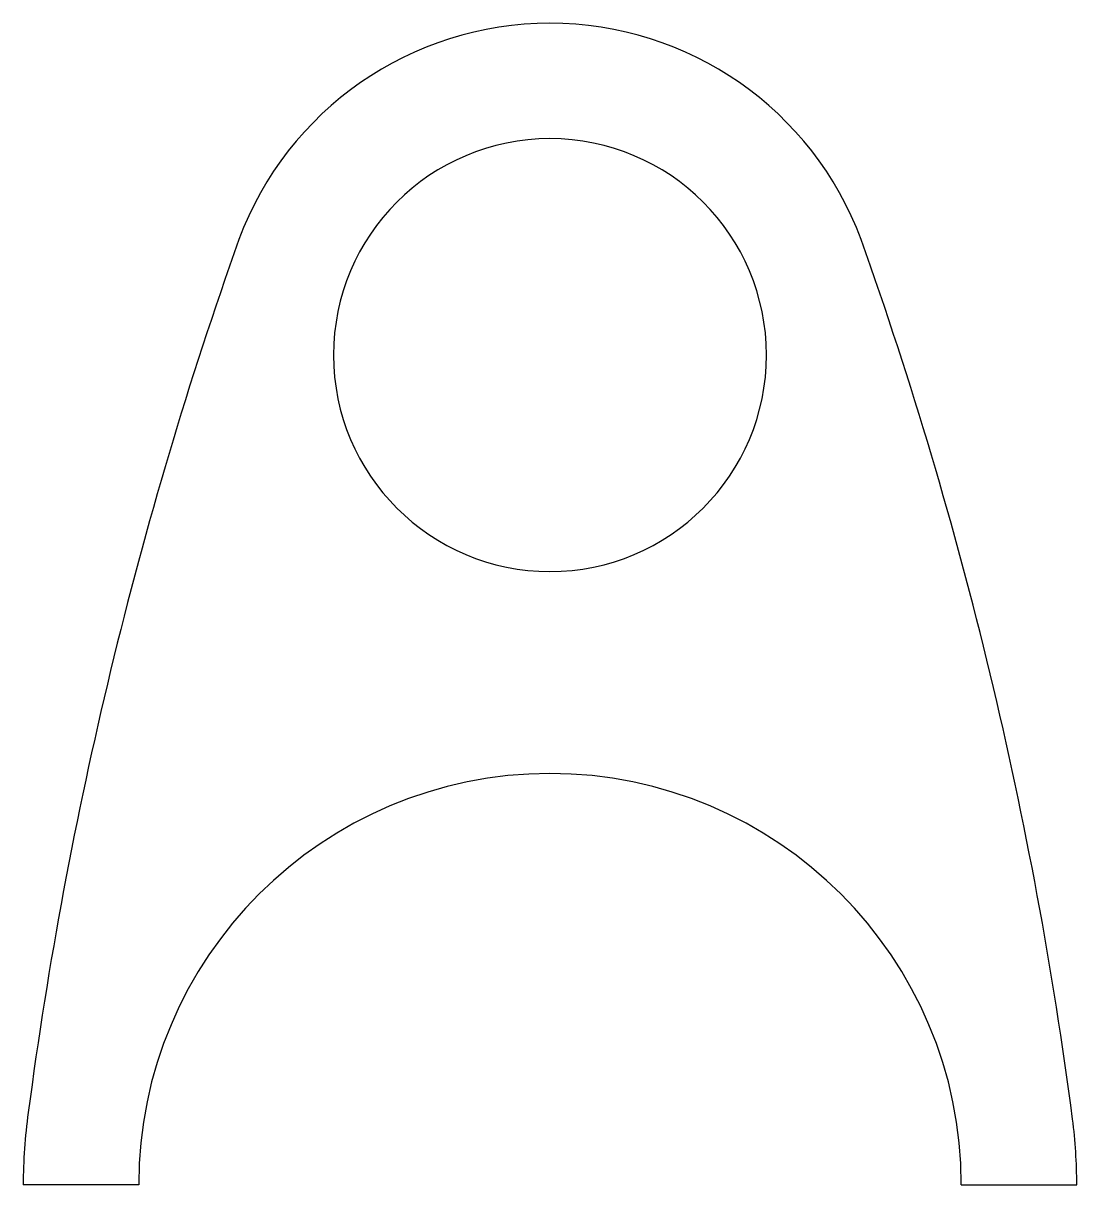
# Model space of a CAD drawing. Header units: millimetres. Extents: x 3876.3 to 3949.3, y 2141.1 to 2221.6.
import ezdxf

# ---------------------------------------------------------------- set-up
doc = ezdxf.new("R2010")
doc.units = ezdxf.units.MM
doc.layers.get('0').update_dxf_attribs({"linetype": 'CONTINUOUS'})

msp = doc.modelspace()

# ---------------------------------------------------------------- linework, layer by layer
for p, q in [((3884.322, 2141.098), (3876.322, 2141.098)), ((3941.322, 2141.098), (3949.322, 2141.098))]:
    msp.add_line(p, q)
for centre, radius, start, end in [((3912.822, 2198.598), 23, 90, 159.62784), ((3912.822, 2198.598), 23, 20.37216, 90), ((3912.822, 2198.598), 15, 90, 270), ((3912.822, 2198.598), 15, 270, 90), ((4171.529, 2106.989), 297.444, 160.43325, 172.44486), ((3654.116, 2106.989), 297.444, 7.46642, 19.56675), ((3912.822, 2141.098), 28.5, 90, 180), ((3912.822, 2141.098), 28.5, 0, 90), ((3912.822, 2141.098), 36.5, 172.12769, 180), ((3912.822, 2141.098), 36.5, 0, 7.14925)]:
    msp.add_arc(centre, radius, start, end)

doc.saveas('drawing.dxf')
